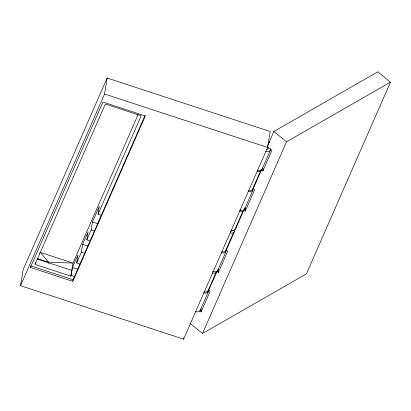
<?xml version="1.0" encoding="UTF-8"?>
<svg xmlns="http://www.w3.org/2000/svg" width="411" height="411" viewBox="0 0 411 411"><rect width="100%" height="100%" fill="white"/><g stroke="black" fill="none" stroke-linecap="round" stroke-linejoin="round"><path stroke-width="0.62" d="M20.55 285.691L23.139 269.719L107.153 78.028L270.191 131.489L267.602 147.462L183.589 339.157L20.55 285.691L104.569 94.001L107.153 78.028M30.419 267.433L30.676 265.835L73.066 279.737L72.809 281.335L30.419 267.433L102.904 102.051L145.294 115.953L72.809 281.335M35.13 263.826L35.315 262.68M48.298 263.425L48.503 262.167L40.412 252.411L39.523 253.212M101.286 215.349L98.029 214.275L141.194 115.789L105.324 104.029L35.033 264.401L70.903 276.161L73.019 263.107L138.158 114.484M70.903 276.161L72.485 267.515L77.977 254.984L76.682 262.973L79.945 264.042M76.682 262.973L81.373 252.272L82.668 244.288L88.124 231.84L86.829 239.829L90.091 240.897M86.829 239.829L91.16 229.939L92.454 221.95L99.318 206.291L98.029 214.275M183.589 339.157L183.789 337.929M73.066 279.737L145.037 115.527M190.314 323.58L202.51 333.496L306.431 273.854L390.45 82.159L377.771 71.843L273.844 131.489L267.253 146.527L271.912 150.313L262.85 170.981L261.488 169.877L260.44 171.187L252.2 189.98A5.189 3.17 23.7 0 1 248.886 190.339M269.256 142.838L269.755 141.703M204.406 291.825A5.189 3.17 23.7 0 0 207.725 291.466L215.96 272.673L217.008 271.363L218.369 272.467L218.626 271.959A6.915 4.228 23.7 0 0 218.292 269.575M221.976 251.732A5.189 3.17 23.7 0 0 225.295 251.373L233.53 232.58L234.583 231.27L233.638 230.504M231.311 230.432A5.189 3.17 23.7 0 0 234.63 230.073L242.865 211.28L243.918 209.97L245.28 211.074L245.537 210.566A6.915 4.228 23.7 0 0 245.197 208.182M207.725 291.466L208.773 290.156L217.008 271.358M225.295 251.373L226.343 250.063L234.578 231.265M243.913 209.97L235.678 228.763L234.63 230.073M252.2 189.98L253.253 188.67L261.483 169.877M200.075 310.701L208.31 291.908M217.645 270.608L225.886 251.815M244.555 209.214L252.791 190.421M262.126 169.121L270.361 150.328M199.674 310.798L201.071 311.934L210.134 291.26L208.773 290.156M218.369 272.467L227.704 251.167L226.343 250.063M245.28 211.074L254.615 189.779L253.253 188.67M202.51 333.496L286.524 141.805L390.45 82.159M262.85 170.981L263.107 170.473A6.915 4.228 23.7 0 0 262.773 168.089M201.071 311.934L201.328 311.425A6.915 4.228 23.7 0 0 200.994 309.041M104.569 94.001L267.602 147.462M92.454 221.95L98.28 223.861M91.16 229.939L94.422 231.008M82.668 244.288L87.908 246.009M81.373 252.272L84.635 253.346M40.412 252.411L73.019 263.107L48.503 262.167L37.057 258.411M72.485 267.515L77.725 269.236M37.052 259.028L71.833 270.433M71.195 275.498L74.453 276.572M273.844 131.489L286.524 141.805M208.577 290.253A5.189 3.17 23.7 0 1 203.63 292.853M270.633 148.674A5.189 3.17 23.7 0 1 265.681 151.274M267.217 146.968A2.594 1.587 23.7 0 1 266.77 149.738M253.058 188.767A5.189 3.17 23.7 0 1 248.11 191.367M262.429 168.351A5.189 3.17 23.7 0 1 257.445 170.067M244.822 207.56A5.189 3.17 23.7 0 1 239.875 210.16M226.153 250.16A5.189 3.17 23.7 0 1 221.205 252.76M200.373 309.93A5.189 3.17 23.7 0 1 195.395 311.646M217.948 269.837A5.189 3.17 23.7 0 1 212.538 271.424M215.96 272.673A5.189 3.17 23.7 0 1 212.641 273.032M260.44 171.187A5.189 3.17 23.7 0 1 257.122 171.546M242.865 211.28A5.189 3.17 23.7 0 1 239.546 211.639M240.497 209.913A2.594 1.587 23.7 0 1 239.932 209.97M233.53 232.58A5.189 3.17 23.7 0 1 230.211 232.939M232.153 230.376A2.594 1.587 23.7 0 1 230.597 231.27"/></g></svg>
